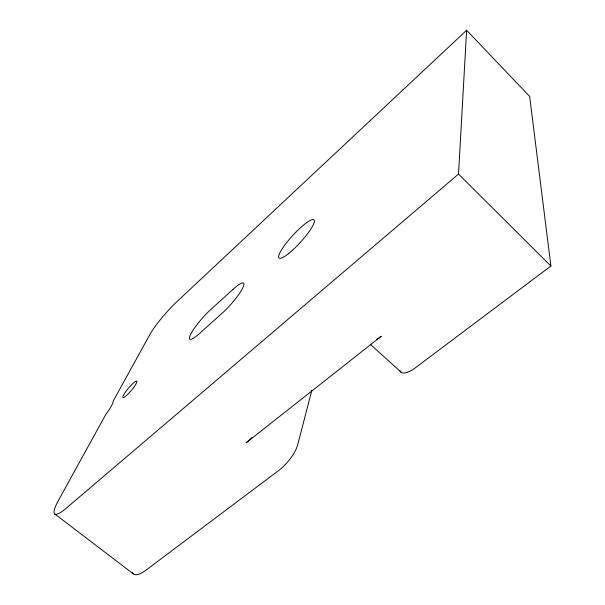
<?xml version="1.0" encoding="UTF-8"?>
<svg xmlns="http://www.w3.org/2000/svg" width="605" height="605" viewBox="0 0 605 605"><rect width="100%" height="100%" fill="white"/><g stroke="black" fill="none" stroke-linecap="round" stroke-linejoin="round"><path stroke-width="0.91" d="M466.629 30.25L177.038 301.54A31.589 4.901 -48.9 0 0 149.73 334.784L113.059 401.327A21.145 3.456 -50.1 0 1 106.056 414.024L58.481 500.358A41.768 7.752 -51.1 0 0 66.497 508.011L458.522 174.066L466.629 30.25L529.647 96.422L550.905 266.011L415.673 367.598A24.026 8.704 -47.2 0 1 399.935 370.411M311.847 390.278L297.637 444.977A22.135 7.215 -50.7 0 1 278.996 470.267L146.743 569.608A40.747 11.193 -52.7 0 1 132.412 572.519M54.571 513.796L133.259 573.827M370.827 344.782L401.244 372.325M458.522 174.066L550.905 266.011M376.794 339.382A24.306 7.714 -47.3 0 0 381.271 336.236L246.137 442.815A22.37 6.383 -50.3 0 0 251.824 437.612M232.963 289.387L210.631 309.662A23.413 4.326 -48.9 0 0 190.469 334.754A23.413 4.326 -48.9 0 0 199.363 333.62L222.443 312.914A23.761 4.485 -48.6 0 0 243.059 287.292A23.761 4.485 -48.6 0 0 232.963 289.387M288.335 253.752A25.924 5.143 -47.5 0 0 314.388 220.628A25.924 5.143 -47.5 0 0 286.793 242.431A25.924 5.143 -47.5 0 0 288.335 253.752M126.672 395.352A10.746 1.83 -49.8 0 0 136.904 381.4A10.746 1.83 -49.8 0 0 125.961 391.337A10.746 1.83 -49.8 0 0 126.672 395.352"/></g></svg>
